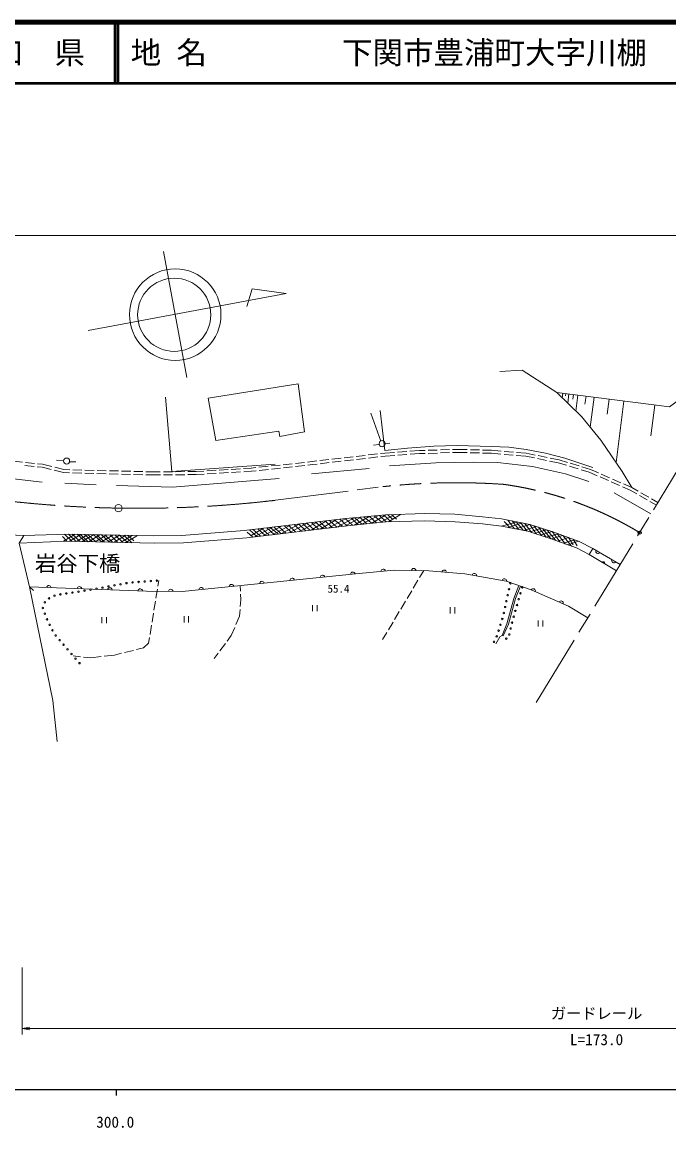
# Model space of a CAD drawing. Units: millimetres at full size, sheet at 1:1000; details may follow other scales. Extents: x 40000 to 680000, y 20000 to 380000.
# Drawn here: x 352575 to 458617, y 198715 to 380000 of the extents above; entities that cross this region are included whole.
import ezdxf
from ezdxf.enums import TextEntityAlignment as Align

# ---------------------------------------------------------------- set-up
doc = ezdxf.new("R2010")
doc.units = ezdxf.units.MM
doc.header["$LTSCALE"] = 1000
doc.header["$PDMODE"] = 32
doc.header["$PDSIZE"] = 500
doc.linetypes.add('CHAIN', pattern=[18.5, 12, -1.5, 3.5, -1.5])
for name, color, linetype, lineweight in [('M-BGD', 7, 'Continuous', 13), ('M-BMK', 2, 'CHAIN', 13), ('M-BMK-SRVR', 3, 'Continuous', 13), ('M-STR-HTXT', 7, 'Continuous', 13), ('M-TTL', 2, 'Continuous', 140), ('M-TTL-BAND', 7, 'Continuous', 25), ('M-TTL-LINE', 7, 'Continuous', 50)]:
    doc.layers.add(name, color=color, linetype=linetype, lineweight=lineweight)
for name, color, linetype in [('M-BGD-HTXT', 7, 'Continuous'), ('M-OTRS', 6, 'Continuous'), ('M-TTL-TXT', 7, 'Continuous')]:
    doc.layers.add(name, color=color, linetype=linetype)
doc.styles.add('ＭＳ ゴシック', font='')
doc.styles.get('ＭＳ ゴシック').set_extended_font_data('MS Gothic')

# ---------------------------------------------------------------- blocks, each defined once
blk = doc.blocks.new('open_arrow')
at = {"color": 0, "linetype": 'Continuous', "lineweight": -2}
blk.add_lwpolyline([(7.5, 1.25), (0, 0), (7.5, -1.25)], dxfattribs=at)

msp = doc.modelspace()

# ---------------------------------------------------------------- linework, layer by layer
at = {"layer": 'M-BGD'}
for p, q in [((441224, 319166), (441127, 318417)), ((441720, 319102), (441672, 318727)), ((376064, 318510), (377138, 306351)), ((442216, 319038), (442022, 317539)), ((442965, 318941), (442868, 318191)), ((443715, 318844), (443374, 316212)), ((445031, 318673), (444861, 317357)), ((446347, 318503), (445712, 313595)), ((448801, 318185), (448483, 315732)), ((451254, 317868), (449949, 307782)), ((411362, 311319), (409772, 315863)), ((412072, 309760), (411254, 316341)), ((456297, 317215), (455644, 312172)), ((411118, 310766), (410192, 310658)), ((412102, 310923), (412888, 310959)), ((359372, 308079), (358232, 308185)), ((401384, 308107), (402874, 308280)), ((403371, 308338), (404861, 308512)), ((405358, 308570), (406847, 308743)), ((405409, 308072), (406899, 308246)), ((407344, 308801), (408834, 308975)), ((407396, 308304), (408885, 308477)), ((409331, 309032), (410821, 309206)), ((409382, 308535), (410872, 308709)), ((411317, 309264), (412072, 309352)), ((411369, 308767), (412119, 308854)), ((412072, 309352), (413646, 309465)), ((412119, 308854), (413682, 308966)), ((414144, 309501), (415640, 309608)), ((414181, 309002), (415677, 309109)), ((416139, 309644), (417713, 309757)), ((416175, 309145), (417739, 309257)), ((417713, 309757), (418651, 309786)), ((417739, 309257), (418664, 309287)), ((419151, 309802), (420650, 309850)), ((419164, 309302), (420663, 309350)), ((421150, 309866), (422649, 309913)), ((421163, 309366), (422662, 309414)), ((423149, 309929), (424087, 309959)), ((423162, 309429), (424088, 309459)), ((424087, 309959), (425569, 309918)), ((424088, 309459), (425556, 309418)), ((426055, 309404), (427555, 309362)), ((426069, 309904), (427568, 309862)), ((428055, 309349), (429522, 309308)), ((428068, 309848), (429551, 309807)), ((429522, 309308), (431089, 309175)), ((429551, 309807), (431138, 309673)), ((431587, 309133), (433081, 309006)), ((431636, 309630), (433131, 309504)), ((433580, 308964), (435146, 308831)), ((433629, 309461), (435217, 309327)), ((435146, 308831), (436588, 308540)), ((435217, 309327), (436685, 309030)), ((437078, 308441), (438549, 308144)), ((437175, 308931), (438646, 308634)), ((439136, 308535), (440604, 308239)), ((440604, 308239), (441976, 307820)), ((351120, 308035), (352611, 307871)), ((353038, 307321), (354529, 307158)), ((353108, 307817), (354600, 307653)), ((355026, 307103), (355856, 307012)), ((355097, 307598), (355943, 307505)), ((355856, 307012), (357356, 306640)), ((355943, 307505), (357433, 307136)), ((357841, 306519), (359341, 306147)), ((357919, 307015), (359409, 306645)), ((359409, 306645), (360383, 306620)), ((360356, 307918), (361359, 307885)), ((360882, 306607), (362382, 306567)), ((362882, 306554), (364381, 306515)), ((364881, 306502), (366380, 306462)), ((366880, 306449), (368380, 306410)), ((368880, 306397), (370379, 306357)), ((377138, 306351), (394048, 307545)), ((381111, 306317), (382383, 306395)), ((382882, 306426), (384379, 306518)), ((384878, 306549), (386375, 306641)), ((386874, 306672), (388371, 306764)), ((388870, 306795), (390142, 306873)), ((388900, 306296), (390184, 306375)), ((390142, 306873), (390912, 306957)), ((390184, 306375), (390962, 306459)), ((391409, 307011), (392901, 307173)), ((391459, 306513), (392950, 306676)), ((393398, 307228), (394889, 307390)), ((393447, 306730), (394938, 306892)), ((395386, 307444), (396877, 307606)), ((395435, 306946), (396926, 307109)), ((397374, 307660), (398865, 307823)), ((397423, 307163), (398915, 307325)), ((399362, 307877), (400133, 307961)), ((399412, 307379), (400189, 307464)), ((400011, 305944), (409472, 306821)), ((400133, 307961), (400888, 308049)), ((400189, 307464), (400939, 307551)), ((401436, 307609), (402926, 307783)), ((403422, 307841), (404912, 308014)), ((439039, 308045), (440481, 307754)), ((440481, 307754), (441828, 307342)), ((442306, 307196), (443741, 306758)), ((442454, 307674), (443889, 307236)), ((444219, 306612), (445565, 306201)), ((444367, 307090), (445739, 306671)), ((445739, 306671), (447066, 306091)), ((359341, 306147), (360346, 306121)), ((360846, 306107), (362346, 306068)), ((362845, 306055), (364345, 306016)), ((364845, 306002), (366344, 305963)), ((366844, 305950), (368344, 305911)), ((368843, 305897), (370343, 305858)), ((370843, 305845), (372342, 305805)), ((370879, 306344), (372378, 306305)), ((372842, 305792), (373847, 305766)), ((372878, 306292), (373852, 306266)), ((373847, 305766), (375238, 305776)), ((373852, 306266), (375232, 306276)), ((375732, 306279), (377232, 306290)), ((375738, 305779), (377238, 305790)), ((377732, 306293), (379232, 306303)), ((377738, 305793), (379238, 305804)), ((379732, 306307), (381111, 306317)), ((379738, 305807), (381129, 305817)), ((381129, 305817), (382413, 305896)), ((382912, 305927), (384409, 306019)), ((384908, 306050), (386405, 306142)), ((386904, 306173), (388401, 306265)), ((445565, 306201), (446867, 305633)), ((447325, 305433), (448700, 304833)), ((447525, 305891), (448899, 305291)), ((449158, 304632), (450533, 304032)), ((449358, 305091), (450732, 304491)), ((359572, 304389), (364732, 304136)), ((449622, 302808), (455683, 299364)), ((450991, 303832), (452293, 303264)), ((451191, 304291), (452518, 303711)), ((452293, 303264), (453344, 302659)), ((452518, 303711), (453587, 303096)), ((454020, 302847), (455320, 302099)), ((453777, 302410), (455078, 301661)), ((455511, 301412), (456562, 300807)), ((455754, 301849), (456823, 301234)), ((412205, 299214), (409939, 297844)), ((413638, 299265), (411396, 297993)), ((411895, 299186), (413063, 298101)), ((412529, 299225), (413307, 298503)), ((414626, 299300), (412625, 298091)), ((413179, 299248), (413962, 298521)), ((395092, 297377), (392110, 295778)), ((396617, 297557), (393644, 295962)), ((394602, 297319), (395786, 296219)), ((398087, 297730), (395121, 296139)), ((395591, 297436), (396725, 296332)), ((396238, 297512), (397419, 296415)), ((399428, 297888), (396469, 296301)), ((397161, 297621), (398341, 296525)), ((397918, 297710), (399096, 296616)), ((401001, 298073), (398050, 296490)), ((398555, 297785), (399732, 296692)), ((399259, 297868), (400434, 296776)), ((402479, 298247), (399949, 296718)), ((400018, 297957), (401192, 296867)), ((400690, 298036), (401913, 296954)), ((401333, 298115), (402507, 297025)), ((404110, 298439), (401416, 296894)), ((402243, 298224), (403417, 297134)), ((405634, 298615), (402756, 297055)), ((402988, 298313), (404162, 297223)), ((403732, 298395), (405128, 297339)), ((407033, 298745), (404162, 297223)), ((404692, 298508), (405856, 297426)), ((408095, 298841), (405529, 297387)), ((405562, 298610), (406739, 297517)), ((406525, 298699), (407692, 297614)), ((409458, 298965), (407007, 297544)), ((407134, 298754), (408294, 297676)), ((407941, 298827), (409093, 297758)), ((410995, 299104), (408294, 297676)), ((408540, 298881), (409939, 297844)), ((409537, 298972), (410671, 297919)), ((410322, 299043), (411558, 298010)), ((411166, 299119), (412281, 298084)), ((433735, 298064), (431168, 297359)), ((431614, 298108), (432589, 297087)), ((432235, 298366), (433295, 296952)), ((434580, 297894), (432262, 297149)), ((432921, 298228), (434039, 296809)), ((435793, 297649), (433498, 296913)), ((433586, 298094), (434698, 296683)), ((434270, 297956), (435375, 296553)), ((436832, 297320), (434792, 296665)), ((434985, 297812), (436069, 296343)), ((435827, 297643), (436834, 296095)), ((436490, 297430), (437785, 295786)), ((359210, 295644), (359923, 294894)), ((361269, 296037), (359350, 294878)), ((359546, 296041), (360802, 294874)), ((360170, 296060), (361462, 294860)), ((362227, 296017), (360352, 294884)), ((360773, 296047), (362066, 294846)), ((363373, 295994), (361495, 294859)), ((361608, 296030), (362902, 294828)), ((362124, 296020), (363420, 294816)), ((364317, 295975), (362436, 294838)), ((362801, 296006), (364098, 294801)), ((363363, 295994), (364661, 294789)), ((365337, 295954), (363454, 294816)), ((364285, 295975), (365584, 294768)), ((366456, 295931), (364570, 294791)), ((364835, 295964), (366074, 294758)), ((367476, 295910), (365587, 294768)), ((365606, 295948), (366908, 294739)), ((366115, 295938), (367418, 294728)), ((368551, 295888), (366660, 294745)), ((366986, 295920), (368290, 294708)), ((369558, 295867), (367664, 294722)), ((367805, 295903), (369111, 294690)), ((368559, 295887), (369866, 294674)), ((370599, 295846), (368702, 294699)), ((369267, 295873), (370575, 294658)), ((371474, 295828), (369575, 294680)), ((369927, 295859), (370879, 294975)), ((389476, 296381), (390400, 295573)), ((389842, 296759), (391036, 295650)), ((392165, 297032), (390112, 295825)), ((390478, 296834), (391671, 295726)), ((393650, 297207), (390661, 295605)), ((391218, 296921), (392410, 295814)), ((391898, 297001), (393088, 295896)), ((392688, 297094), (393877, 295990)), ((393232, 297158), (394594, 296076)), ((393839, 297230), (395026, 296128)), ((437751, 297024), (435850, 296414)), ((438555, 296766), (436650, 296154)), ((437218, 297196), (438515, 295549)), ((439464, 296479), (437546, 295863)), ((437973, 296953), (439273, 295303)), ((440538, 296084), (438421, 295579)), ((438661, 296732), (440004, 295042)), ((441193, 295843), (439388, 295264)), ((439453, 296478), (440812, 294752)), ((440326, 296162), (441683, 294439)), ((441297, 295805), (442645, 294093)), ((442162, 295486), (440370, 294911)), ((443112, 295137), (441331, 294565)), ((443803, 294883), (442031, 294314)), ((442152, 295490), (442935, 294322)), ((442905, 295213), (443605, 294150)), ((446122, 293695), (445526, 292728)), ((446122, 293695), (450641, 291087)), ((450009, 290049), (445526, 292728)), ((417733, 288936), (418413, 290079)), ((375000, 288467), (374845, 287521)), ((416710, 287217), (417477, 288506)), ((374764, 287028), (374520, 285548)), ((388374, 286724), (388324, 287643)), ((415688, 285498), (416455, 286787)), ((374439, 285055), (374196, 283574)), ((388348, 284203), (388452, 285307)), ((388452, 285307), (388402, 286225)), ((414665, 283779), (415432, 285068)), ((374115, 283081), (373872, 281601)), ((388199, 282600), (388302, 283705)), ((400184, 284405), (400184, 283405)), ((400934, 283405), (400934, 284405)), ((413643, 282060), (414410, 283349)), ((422778, 284063), (422778, 283063)), ((423528, 283063), (423528, 284063)), ((365638, 282470), (365638, 281470)), ((366388, 281470), (366388, 282470)), ((373791, 281108), (373547, 279627)), ((379126, 282583), (379126, 281583)), ((379876, 281583), (379876, 282583)), ((387625, 281237), (388199, 282600)), ((412620, 280341), (413387, 281630)), ((437177, 281901), (437177, 280901)), ((437927, 280901), (437927, 281901)), ((386201, 278531), (386858, 279413)), ((386858, 279413), (387431, 280776)), ((411685, 278768), (412365, 279912)), ((372501, 277405), (371326, 277118)), ((373311, 278189), (372501, 277405)), ((373466, 279134), (373311, 278189)), ((385006, 276927), (385902, 278130)), ((362135, 275953), (360942, 276089)), ((363825, 275760), (362632, 275896)), ((365525, 275970), (363825, 275760)), ((367721, 276241), (366021, 276031)), ((368896, 276527), (367721, 276241)), ((370840, 277000), (369382, 276645)), ((384050, 275644), (384707, 276526))]:
    msp.add_line(p, q, dxfattribs=at)
for points in [[(440232, 319294), (458697, 316904), (472597, 327128)], [(430924, 322722), (434566, 322937), (440232, 319294), (444280, 315323), (447467, 311478), (450932, 306318), (452518, 303711)], [(288970, 312673), (307642, 310371), (327852, 307879), (355879, 304553)], [(446157, 306994), (441582, 308523), (438378, 309310), (435208, 309906), (432352, 310300), (429553, 310423), (423909, 310603), (420053, 310479), (415781, 310153), (412072, 309760)], [(412810, 307260), (420416, 307766), (426520, 307850), (430517, 307799), (436233, 307125), (441646, 305944), (445491, 304697)], [(368045, 304009), (377253, 303782), (394706, 305198)], [(446122, 293695), (443910, 294843), (439571, 296440), (435827, 297643), (431168, 298581), (428082, 298919), (423512, 299315), (418579, 299441), (412205, 299214), (405603, 298615), (388993, 296659), (378774, 295824), (374103, 295774), (360140, 296060), (352839, 295824)], [(352114, 294559), (359786, 294897), (374255, 294576), (379044, 294627), (389398, 295453), (405856, 297426), (412281, 298084), (418605, 298219), (423596, 298067), (428082, 297730), (431168, 297359), (435484, 296532), (439329, 295285), (443483, 293792), (445526, 292728)], [(346237, 296187), (349146, 295993), (352839, 295824), (352114, 294559), (353800, 287426), (354424, 286819)], [(445326, 282361), (442134, 284250), (436038, 286931), (431941, 288373), (425136, 289561), (419268, 290067), (413577, 290143), (407228, 289561), (378822, 286678), (372954, 286729), (353800, 287426)], [(353800, 287426), (357603, 268767), (358337, 262064)], [(434002, 287647), (433221, 285488), (432029, 281373), (431287, 279439), (430894, 279226), (430230, 278068)], [(431287, 279439), (431433, 279406), (432321, 281305), (433491, 285488), (434286, 287547)]]:
    msp.add_lwpolyline(points, dxfattribs=at)
msp.add_lwpolyline([(383054, 318333), (397826, 320686), (398889, 312819), (394816, 312086), (394639, 312946), (384319, 311403)], close=True, dxfattribs=at)
for centre, radius in [((411604, 310882), 500), ((359870, 308033), 500), ((370684, 288135), 125), ((371681, 288212), 125), ((372678, 288288), 125), ((373675, 288365), 125), ((374672, 288442), 125), ((359837, 286332), 125), ((360826, 286479), 125), ((361815, 286626), 125), ((362804, 286773), 125), ((363790, 286940), 125), ((364773, 287121), 125), ((365757, 287301), 125), ((366741, 287481), 125), ((367724, 287661), 125), ((368708, 287841), 125), ((369692, 288021), 125), ((432409, 287024), 125), ((432622, 288001), 125), ((434278, 286360), 125), ((434553, 287321), 125), ((356302, 284883), 125), ((356984, 285526), 125), ((357879, 285973), 125), ((358847, 286186), 125), ((431983, 285070), 125), ((432196, 286047), 125), ((434003, 285398), 125), ((355970, 283955), 125), ((356302, 283012), 125), ((431558, 283116), 125), ((431770, 284093), 125), ((433453, 283475), 125), ((433728, 284437), 125), ((356656, 282078), 125), ((357103, 281183), 125), ((431000, 281197), 125), ((431303, 282150), 125), ((432903, 281552), 125), ((433178, 282514), 125), ((357550, 280289), 125), ((358063, 279438), 125), ((430393, 279291), 125), ((430696, 280244), 125), ((432442, 279607), 125), ((432657, 280584), 125), ((358715, 278680), 125), ((359367, 277921), 125), ((429942, 278401), 125), ((431959, 278922), 125), ((360019, 277163), 125), ((360671, 276405), 125), ((361328, 275651), 125), ((361988, 274900), 125)]:
    msp.add_circle(centre, radius, dxfattribs=at)
for centre, radius, start, end in [((447015, 293241), 379, 158.18145, 321.83898), ((449613, 291742), 379, 158.18145, 321.83898), ((411790, 289926), 379, 13.40682, 177.06436), ((416777, 290047), 379, 7.40734, 171.06487), ((421763, 289798), 379, 3.24412, 166.90166), ((447863, 291331), 200, 329.13837, 149.13837), ((391889, 287950), 379, 13.96769, 177.62522), ((396863, 288455), 379, 13.96769, 177.62522), ((401838, 288960), 379, 13.96769, 177.62522), ((406812, 289465), 379, 13.96769, 177.62522), ((426722, 289230), 379, 358.26049, 161.91802), ((431648, 288369), 379, 358.26049, 161.91802), ((356959, 287257), 379, 6.08512, 169.74266), ((361956, 287075), 379, 6.08512, 169.74266), ((366953, 286893), 379, 6.08512, 169.74266), ((371949, 286711), 379, 6.08512, 169.74266), ((376950, 286640), 379, 7.67732, 171.33485), ((381940, 286940), 379, 13.96769, 177.62522), ((386914, 287445), 379, 13.96769, 177.62522), ((436353, 286733), 379, 344.42971, 148.08724), ((440930, 284720), 379, 344.42971, 148.08724)]:
    msp.add_arc(centre, radius, start, end, dxfattribs=at)
at = {"layer": 'M-BMK'}
for p, q in [((436847, 268443), (472597, 327128)), ((394108, 301609), (411743, 303842))]:
    msp.add_line(p, q, dxfattribs=at)
for centre, radius, start, end in [((423778, 191953), 112534, 86.0599, 96.13928), ((423530, 246308), 58461, 58.79132, 82.15409), ((371649, 492287), 191997, 262.34469, 276.71774)]:
    msp.add_arc(centre, radius, start, end, dxfattribs=at)
at = {"layer": 'M-BMK-SRVR'}
for p, q in [((375735, 342405), (379598, 321762)), ((363413, 329416), (395881, 335492)), ((390269, 336279), (389439, 333395)), ((395881, 335492), (390269, 336279))]:
    msp.add_line(p, q, dxfattribs=at)
for centre, radius in [((377675, 332042), 7501), ((377518, 332022), 6000), ((368372, 300320), 600)]:
    msp.add_circle(centre, radius, dxfattribs=at)
at = {"layer": 'M-OTRS'}
msp.add_point((453822, 296308), dxfattribs=at)
at = {"layer": 'M-STR-HTXT'}
for p, q in [((92607, 345000), (569085, 345000)), ((352609, 225000), (352609, 214000)), ((352609, 215000), (540911, 215000))]:
    msp.add_line(p, q, dxfattribs=at)
at = {"layer": 'M-TTL'}
msp.add_line((680000, 380000), (40000, 380000), dxfattribs=at)
at = {"layer": 'M-TTL-BAND'}
for p, q in [((40000, 205000), (579000, 205000)), ((368000, 205000), (368000, 204000))]:
    msp.add_line(p, q, dxfattribs=at)
at = {"layer": 'M-TTL-LINE'}
for p, q in [((367750, 380000), (367750, 370000)), ((368250, 380000), (368250, 370000)), ((40000, 370000), (680000, 370000))]:
    msp.add_line(p, q, dxfattribs=at)

# ---------------------------------------------------------------- block references
at = {"layer": 'M-STR-HTXT', "xscale": 167, "yscale": 167}
msp.add_blockref('open_arrow', (352609, 215000), dxfattribs=at)

# ---------------------------------------------------------------- texts
at = {"layer": 'M-BGD-HTXT', "style": 'ＭＳ ゴシック'}
msp.add_text('岩谷下橋', height=2566, dxfattribs=at).set_placement((361684, 291260), align=Align.MIDDLE_CENTER)
msp.add_text('55.4', height=1320, dxfattribs=at).set_placement((402650, 286062), align=Align.BOTTOM_LEFT)
at = {"layer": 'M-STR-HTXT', "style": 'ＭＳ ゴシック'}
for s, p in [('ガードレール', (446760, 216021)), ('L=173.0', (446760, 211722))]:
    msp.add_text(s, height=1833, dxfattribs=at).set_placement(p, align=Align.BOTTOM_CENTER)
at = {"layer": 'M-TTL-BAND', "style": 'ＭＳ ゴシック'}
msp.add_text('300.0', height=1833, dxfattribs=at).set_placement((367844, 198195), align=Align.BOTTOM_CENTER)
at = {"layer": 'M-TTL-TXT', "style": 'ＭＳ ゴシック'}
msp.add_text('山\u3000口\u3000県', height=3666, dxfattribs=at).set_placement((350375, 375000), align=Align.MIDDLE_CENTER)
for s, p in [('地 名', (370380, 375000)), ('下関市豊浦町大字川棚', (405024, 375000))]:
    msp.add_text(s, height=3666, dxfattribs=at).set_placement(p, align=Align.MIDDLE_LEFT)

doc.saveas('drawing.dxf')
